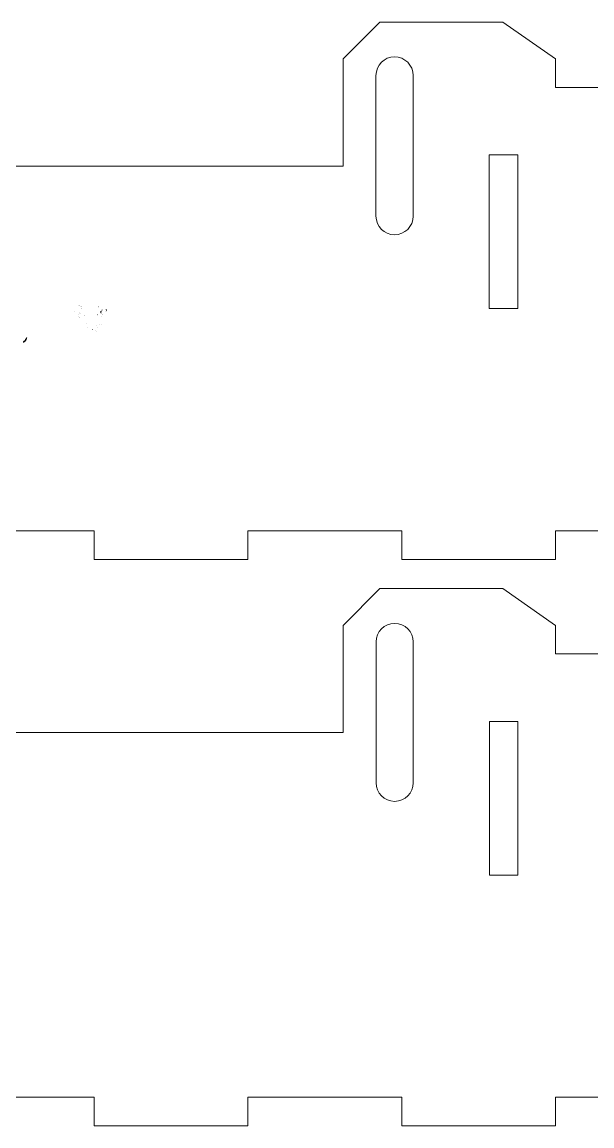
# Model space of a CAD drawing. Header units: inches. Extents: x -9.3 to 29, y -19 to 4.9.
# Drawn here: x 4.44 to 8.42, y -2.86 to 4.86 of the extents above; entities that cross this region are included whole.
import ezdxf

# ---------------------------------------------------------------- set-up
doc = ezdxf.new("R2010")
doc.units = ezdxf.units.IN
doc.header["$MEASUREMENT"] = 0
doc.layers.add('Layer 1', color=7, linetype='Continuous')
doc.layers.add('Layer 3', color=7, linetype='Continuous')

# ---------------------------------------------------------------- blocks, each defined once
blk = doc.blocks.new('block 94')
at = {"layer": 'Layer 3', "color": 7, "lineweight": 5, "true_color": 0xffffff}
for points in [[(8.1663, 0.444), (9.2413, 0.444)], [(9.2403, -2.656), (8.1653, -2.656), (8.1653, -2.856), (7.0903, -2.856), (7.0903, -2.656), (6.0153, -2.656), (6.0153, -2.856), (4.9403, -2.856), (4.9403, -2.656), (3.8653, -2.656)], [(2.1258, -0.106), (6.6809, -0.106), (6.6809, 0.644), (6.9378, 0.9008), (7.7981, 0.9008), (8.1663, 0.644), (8.1663, 0.444)]]:
    blk.add_lwpolyline(points, dxfattribs=at)
blk = doc.blocks.new('block 96')
at = {"layer": 'Layer 3', "color": 7, "lineweight": 5, "true_color": 0xffffff}
blk.add_open_spline([(7.1711, -0.4565), (7.1711, -0.4565), (7.1711, 0.5278), (7.1711, 0.5278), (7.1711, 0.5995), (7.1129, 0.6577), (7.0412, 0.6577), (6.9694, 0.6577), (6.9113, 0.5995), (6.9113, 0.5278), (6.9113, 0.5278), (6.9113, -0.4565), (6.9113, -0.4565), (6.9113, -0.5282), (6.9694, -0.5864), (7.0412, -0.5864), (7.1129, -0.5864), (7.1711, -0.5282), (7.1711, -0.4565)], degree=3, knots=[0, 0, 0, 0, 1, 1, 1, 2, 2, 2, 3, 3, 3, 4, 4, 4, 5, 5, 5, 6, 6, 6, 6], dxfattribs=at)
blk = doc.blocks.new('block 93')
at = {"layer": 'Layer 3'}
for name in ['block 94', 'block 96']:
    blk.add_blockref(name, (0, 0), dxfattribs=at)
blk = doc.blocks.new('block 92')
at = {"layer": 'Layer 3'}
blk.add_blockref('block 93', (0, 0), dxfattribs=at)
blk = doc.blocks.new('block 99')
at = {"layer": 'Layer 3', "color": 7, "lineweight": 5, "true_color": 0xffffff}
for points in [[(1.1034, -1.0903), (1.1034, -0.0153), (0.9034, -0.0153), (0.9034, -1.0903), (1.1034, -1.0903)], [(7.9034, -1.1022), (7.9034, -0.0272), (7.7034, -0.0272), (7.7034, -1.1022), (7.9034, -1.1022)]]:
    blk.add_lwpolyline(points, dxfattribs=at)
blk = doc.blocks.new('block 91')
at = {"layer": 'Layer 3'}
for name in ['block 92', 'block 99']:
    blk.add_blockref(name, (0, 0), dxfattribs=at)
blk = doc.blocks.new('block 102')
at = {"layer": 'Layer 3', "color": 7, "lineweight": 5, "true_color": 0xffffff}
blk.add_lwpolyline([(8.1659, 1.1056), (8.1659, 1.3056)], dxfattribs=at)
blk = doc.blocks.new('block 103')
at = {"layer": 'Layer 3', "color": 7, "lineweight": 5, "true_color": 0xffffff}
blk.add_lwpolyline([(7.0909, 1.1056), (8.1659, 1.1056)], dxfattribs=at)
blk = doc.blocks.new('block 104')
at = {"layer": 'Layer 3', "color": 7, "lineweight": 5, "true_color": 0xffffff}
blk.add_lwpolyline([(7.0909, 1.3056), (7.0909, 1.1056)], dxfattribs=at)
blk = doc.blocks.new('block 105')
at = {"layer": 'Layer 3', "color": 7, "lineweight": 5, "true_color": 0xffffff}
blk.add_lwpolyline([(6.0159, 1.3056), (7.0909, 1.3056)], dxfattribs=at)
blk = doc.blocks.new('block 106')
at = {"layer": 'Layer 3', "color": 7, "lineweight": 5, "true_color": 0xffffff}
blk.add_lwpolyline([(6.0159, 1.1056), (6.0159, 1.3056)], dxfattribs=at)
blk = doc.blocks.new('block 107')
at = {"layer": 'Layer 3', "color": 7, "lineweight": 5, "true_color": 0xffffff}
blk.add_lwpolyline([(4.9409, 1.1056), (6.0159, 1.1056)], dxfattribs=at)
blk = doc.blocks.new('block 108')
at = {"layer": 'Layer 3', "color": 7, "lineweight": 5, "true_color": 0xffffff}
blk.add_lwpolyline([(4.9409, 1.3056), (4.9409, 1.1056)], dxfattribs=at)
blk = doc.blocks.new('block 109')
at = {"layer": 'Layer 3', "color": 7, "lineweight": 5, "true_color": 0xffffff}
blk.add_lwpolyline([(3.8659, 1.3056), (4.9409, 1.3056)], dxfattribs=at)
blk = doc.blocks.new('block 117')
at = {"layer": 'Layer 3', "color": 7, "lineweight": 5, "true_color": 0xffffff}
blk.add_lwpolyline([(8.1659, 4.6056), (7.7976, 4.8625)], dxfattribs=at)
blk = doc.blocks.new('block 118')
at = {"layer": 'Layer 3', "color": 7, "lineweight": 5, "true_color": 0xffffff}
blk.add_lwpolyline([(8.1659, 4.4056), (8.1659, 4.6056)], dxfattribs=at)
blk = doc.blocks.new('block 119')
at = {"layer": 'Layer 3', "color": 7, "lineweight": 5, "true_color": 0xffffff}
blk.add_lwpolyline([(9.2399, 4.4056), (8.1659, 4.4056)], dxfattribs=at)
blk = doc.blocks.new('block 137')
at = {"layer": 'Layer 3', "color": 7, "lineweight": 5, "true_color": 0xffffff}
blk.add_lwpolyline([(8.1659, 1.3056), (9.2409, 1.3056)], dxfattribs=at)
blk = doc.blocks.new('block 160')
at = {"layer": 'Layer 3', "color": 7, "lineweight": 5, "true_color": 0xffffff}
blk.add_lwpolyline([(7.7976, 4.8625), (6.9373, 4.8625)], dxfattribs=at)
blk = doc.blocks.new('block 162')
at = {"layer": 'Layer 3', "color": 7, "lineweight": 5, "true_color": 0xffffff}
blk.add_lwpolyline([(6.9373, 4.8625), (6.6804, 4.6056)], dxfattribs=at)
blk = doc.blocks.new('block 164')
at = {"layer": 'Layer 3', "color": 7, "lineweight": 5, "true_color": 0xffffff}
blk.add_lwpolyline([(6.9107, 4.4894), (6.9107, 3.5051)], dxfattribs=at)
blk = doc.blocks.new('block 165')
at = {"layer": 'Layer 3', "color": 7, "lineweight": 5, "true_color": 0xffffff}
blk.add_lwpolyline([(2.1253, 3.8556), (6.6804, 3.8556)], dxfattribs=at)
blk = doc.blocks.new('block 167')
at = {"layer": 'Layer 3', "color": 7, "lineweight": 5, "true_color": 0xffffff}
blk.add_lwpolyline([(6.6804, 3.8556), (6.6804, 4.6056)], dxfattribs=at)
blk = doc.blocks.new('block 169')
at = {"layer": 'Layer 3', "color": 7, "lineweight": 5, "true_color": 0xffffff}
blk.add_lwpolyline([(7.1705, 3.5051), (7.1705, 4.4894)], dxfattribs=at)
blk = doc.blocks.new('block 171')
at = {"layer": 'Layer 3', "color": 7, "lineweight": 5, "true_color": 0xffffff}
blk.add_open_spline([(7.1705, 4.4894), (7.1705, 4.5611), (7.1124, 4.6193), (7.0406, 4.6193), (6.9689, 4.6193), (6.9107, 4.5611), (6.9107, 4.4894)], degree=3, knots=[0, 0, 0, 0, 1, 1, 1, 2, 2, 2, 2], dxfattribs=at)
blk = doc.blocks.new('block 173')
at = {"layer": 'Layer 3', "color": 7, "lineweight": 5, "true_color": 0xffffff}
blk.add_open_spline([(6.9107, 3.5051), (6.9107, 3.4334), (6.9689, 3.3752), (7.0406, 3.3752), (7.1124, 3.3752), (7.1705, 3.4334), (7.1705, 3.5051)], degree=3, knots=[0, 0, 0, 0, 1, 1, 1, 2, 2, 2, 2], dxfattribs=at)
blk = doc.blocks.new('block 101')
at = {"layer": 'Layer 3'}
for name in ['block 162', 'block 160', 'block 117', 'block 167', 'block 171', 'block 118', 'block 164', 'block 169', 'block 119', 'block 165', 'block 173', 'block 109', 'block 108', 'block 105', 'block 106', 'block 104', 'block 102', 'block 137', 'block 107', 'block 103']:
    blk.add_blockref(name, (0, 0), dxfattribs=at)
blk = doc.blocks.new('block 174')
at = {"layer": 'Layer 3', "color": 7, "lineweight": 5, "true_color": 0xffffff}
for points in [[(1.1023, 2.8713), (1.1023, 3.9463), (0.9023, 3.9463), (0.9023, 2.8713), (1.1023, 2.8713)], [(7.9023, 2.8594), (7.9023, 3.9344), (7.7023, 3.9344), (7.7023, 2.8594), (7.9023, 2.8594)]]:
    blk.add_lwpolyline(points, dxfattribs=at)
blk = doc.blocks.new('block 100')
at = {"layer": 'Layer 3'}
for name in ['block 101', 'block 174']:
    blk.add_blockref(name, (0, 0), dxfattribs=at)

msp = doc.modelspace()

# ---------------------------------------------------------------- hatches: boundary and pattern name
at = {"layer": 'Layer 1', "true_color": 0xffffff}
h = msp.add_hatch(color=7, dxfattribs=at)
h.dxf.hatch_style = 2
edge = h.paths.add_edge_path()
edge.add_spline(control_points=[(4.8848, 2.9438), (4.8834, 2.9438), (4.8823, 2.9438), (4.8809, 2.9438), (4.8832, 2.9459), (4.8832, 2.9459), (4.8848, 2.9438)], knot_values=[0, 0, 0, 0, 1, 1, 1, 2, 2, 2, 2], degree=3, periodic=0)
h = msp.add_hatch(color=7, dxfattribs=at)
h.dxf.hatch_style = 2
edge = h.paths.add_edge_path()
edge.add_spline(control_points=[(4.8891, 2.9442), (4.8896, 2.9442), (4.8901, 2.9442), (4.8906, 2.9442), (4.8906, 2.944), (4.8906, 2.9439), (4.8906, 2.9438), (4.8901, 2.9438), (4.8895, 2.9438), (4.889, 2.9439), (4.889, 2.944), (4.889, 2.9441), (4.8891, 2.9442)], knot_values=[0, 0, 0, 0, 1, 1, 1, 2, 2, 2, 3, 3, 3, 4, 4, 4, 4], degree=3, periodic=0)
h = msp.add_hatch(color=7, dxfattribs=at)
h.dxf.hatch_style = 2
edge = h.paths.add_edge_path()
edge.add_spline(control_points=[(4.8355, 2.8827), (4.837, 2.8808), (4.8369, 2.8791), (4.8357, 2.8775), (4.8342, 2.8772), (4.8335, 2.878), (4.8332, 2.879), (4.8327, 2.8806), (4.8333, 2.8819), (4.8355, 2.8827)], knot_values=[0, 0, 0, 0, 1, 1, 1, 2, 2, 2, 3, 3, 3, 3], degree=3, periodic=0)
h = msp.add_hatch(color=7, dxfattribs=at)
h.dxf.hatch_style = 2
edge = h.paths.add_edge_path()
edge.add_spline(control_points=[(4.8411, 2.8714), (4.8413, 2.8713), (4.8415, 2.8713), (4.8417, 2.8712), (4.8415, 2.871), (4.8413, 2.8707), (4.8411, 2.8706), (4.841, 2.8705), (4.8407, 2.8707), (4.8405, 2.8707), (4.8407, 2.8709), (4.8409, 2.8712), (4.8411, 2.8714)], knot_values=[0, 0, 0, 0, 1, 1, 1, 2, 2, 2, 3, 3, 3, 4, 4, 4, 4], degree=3, periodic=0)
h = msp.add_hatch(color=7, dxfattribs=at)
h.dxf.hatch_style = 2
edge = h.paths.add_edge_path()
edge.add_spline(control_points=[(4.8518, 2.8712), (4.8506, 2.8713), (4.8495, 2.8714), (4.8485, 2.8715), (4.8477, 2.8716), (4.8469, 2.8707), (4.8461, 2.8721), (4.8482, 2.8736), (4.8504, 2.8746), (4.853, 2.8755), (4.8541, 2.8737), (4.8532, 2.8726), (4.8518, 2.8712)], knot_values=[0, 0, 0, 0, 1, 1, 1, 2, 2, 2, 3, 3, 3, 4, 4, 4, 4], degree=3, periodic=0)
h = msp.add_hatch(color=7, dxfattribs=at)
h.dxf.hatch_style = 2
edge = h.paths.add_edge_path()
edge.add_spline(control_points=[(4.8548, 2.8602), (4.8541, 2.8589), (4.8538, 2.8584), (4.8535, 2.858), (4.8513, 2.8575), (4.8499, 2.8584), (4.8478, 2.8608), (4.8499, 2.8602), (4.8508, 2.8598), (4.8517, 2.8597), (4.8524, 2.8596), (4.8532, 2.8599), (4.8548, 2.8602)], knot_values=[0, 0, 0, 0, 1, 1, 1, 2, 2, 2, 3, 3, 3, 4, 4, 4, 4], degree=3, periodic=0)
h = msp.add_hatch(color=7, dxfattribs=at)
h.dxf.hatch_style = 2
edge = h.paths.add_edge_path()
edge.add_spline(control_points=[(4.8637, 2.8696), (4.8634, 2.8699), (4.8632, 2.8701), (4.8629, 2.8703), (4.8632, 2.8705), (4.8634, 2.8707), (4.8637, 2.8709), (4.8638, 2.8709), (4.8641, 2.8707), (4.8641, 2.8706), (4.864, 2.8703), (4.8638, 2.87), (4.8637, 2.8696)], knot_values=[0, 0, 0, 0, 1, 1, 1, 2, 2, 2, 3, 3, 3, 4, 4, 4, 4], degree=3, periodic=0)
h = msp.add_hatch(color=7, dxfattribs=at)
h.dxf.hatch_style = 2
edge = h.paths.add_edge_path()
edge.add_spline(control_points=[(4.9689, 2.8774), (4.9698, 2.874), (4.9703, 2.872), (4.9708, 2.87), (4.9704, 2.8691), (4.97, 2.8683), (4.9695, 2.8677), (4.9693, 2.8674), (4.9688, 2.8674), (4.9683, 2.8671), (4.9674, 2.8692), (4.9692, 2.8719), (4.966, 2.8728), (4.967, 2.8744), (4.9675, 2.8753), (4.9689, 2.8774)], knot_values=[0, 0, 0, 0, 1, 1, 1, 2, 2, 2, 3, 3, 3, 4, 4, 4, 5, 5, 5, 5], degree=3, periodic=0)
h = msp.add_hatch(color=7, dxfattribs=at)
h.dxf.hatch_style = 2
edge = h.paths.add_edge_path()
edge.add_spline(control_points=[(5.0004, 2.8528), (4.9994, 2.8539), (4.9983, 2.8549), (4.9968, 2.8565), (4.9981, 2.8568), (4.9988, 2.857), (4.9998, 2.8573), (5.0003, 2.8558), (5.0007, 2.8545), (5.0012, 2.8533), (5.0009, 2.8531), (5.0007, 2.853), (5.0004, 2.8528)], knot_values=[0, 0, 0, 0, 1, 1, 1, 2, 2, 2, 3, 3, 3, 4, 4, 4, 4], degree=3, periodic=0)
h = msp.add_hatch(color=7, dxfattribs=at)
h.dxf.hatch_style = 2
edge = h.paths.add_edge_path()
edge.add_spline(control_points=[(5.024, 2.8516), (5.023, 2.8512), (5.0223, 2.851), (5.0216, 2.8507), (5.0203, 2.8511), (5.02, 2.8521), (5.0205, 2.8532), (5.0214, 2.8547), (5.0226, 2.8559), (5.0249, 2.8559), (5.0273, 2.8537), (5.0283, 2.8505), (5.0299, 2.8473), (5.0278, 2.8442), (5.0264, 2.8406), (5.023, 2.8388), (5.0212, 2.8391), (5.0215, 2.8403), (5.0214, 2.8417), (5.0225, 2.8429), (5.0237, 2.8443), (5.025, 2.8459), (5.0247, 2.8477), (5.0244, 2.8495), (5.024, 2.8516)], knot_values=[0, 0, 0, 0, 1, 1, 1, 2, 2, 2, 3, 3, 3, 4, 4, 4, 5, 5, 5, 6, 6, 6, 7, 7, 7, 8, 8, 8, 8], degree=3, periodic=0)
h = msp.add_hatch(color=7, dxfattribs=at)
h.dxf.hatch_style = 2
edge = h.paths.add_edge_path()
edge.add_spline(control_points=[(4.7937, 2.8281), (4.7942, 2.8299), (4.7944, 2.8311), (4.7948, 2.8324), (4.7963, 2.8306), (4.7963, 2.8306), (4.7937, 2.8281)], knot_values=[0, 0, 0, 0, 1, 1, 1, 2, 2, 2, 2], degree=3, periodic=0)
h = msp.add_hatch(color=7, dxfattribs=at)
h.dxf.hatch_style = 2
edge = h.paths.add_edge_path()
edge.add_spline(control_points=[(4.8072, 2.8397), (4.8063, 2.8399), (4.805, 2.8397), (4.8054, 2.8413), (4.807, 2.8417), (4.8068, 2.8404), (4.807, 2.8395), (4.807, 2.8395), (4.8072, 2.8397), (4.8072, 2.8397)], knot_values=[0, 0, 0, 0, 1, 1, 1, 2, 2, 2, 3, 3, 3, 3], degree=3, periodic=0)
h = msp.add_hatch(color=7, dxfattribs=at)
h.dxf.hatch_style = 2
edge = h.paths.add_edge_path()
edge.add_spline(control_points=[(4.807, 2.8395), (4.8072, 2.8395), (4.8073, 2.8394), (4.8074, 2.8394), (4.8074, 2.8395), (4.8073, 2.8396), (4.8072, 2.8397), (4.8072, 2.8397), (4.807, 2.8395), (4.807, 2.8395)], knot_values=[0, 0, 0, 0, 1, 1, 1, 2, 2, 2, 3, 3, 3, 3], degree=3, periodic=0)
h = msp.add_hatch(color=7, dxfattribs=at)
h.dxf.hatch_style = 2
edge = h.paths.add_edge_path()
edge.add_spline(control_points=[(4.8319, 2.816), (4.832, 2.817), (4.832, 2.8175), (4.8321, 2.8186), (4.833, 2.8185), (4.8338, 2.8184), (4.8346, 2.8184), (4.8347, 2.8164), (4.834, 2.8157), (4.8319, 2.816)], knot_values=[0, 0, 0, 0, 1, 1, 1, 2, 2, 2, 3, 3, 3, 3], degree=3, periodic=0)
h = msp.add_hatch(color=7, dxfattribs=at)
h.dxf.hatch_style = 2
edge = h.paths.add_edge_path()
edge.add_spline(control_points=[(4.8353, 2.806), (4.8348, 2.8053), (4.8345, 2.8049), (4.8342, 2.8044), (4.8338, 2.8048), (4.8333, 2.8051), (4.8331, 2.8056), (4.833, 2.8058), (4.8334, 2.8066), (4.8336, 2.8066), (4.8341, 2.8066), (4.8346, 2.8063), (4.8353, 2.806)], knot_values=[0, 0, 0, 0, 1, 1, 1, 2, 2, 2, 3, 3, 3, 4, 4, 4, 4], degree=3, periodic=0)
h = msp.add_hatch(color=7, dxfattribs=at)
h.dxf.hatch_style = 2
edge = h.paths.add_edge_path()
edge.add_spline(control_points=[(4.8409, 2.7992), (4.8398, 2.7971), (4.8382, 2.7971), (4.8364, 2.7979), (4.8357, 2.7992), (4.8363, 2.8), (4.8373, 2.8005), (4.8387, 2.8012), (4.8387, 2.8011), (4.8409, 2.7992)], knot_values=[0, 0, 0, 0, 1, 1, 1, 2, 2, 2, 3, 3, 3, 3], degree=3, periodic=0)
h = msp.add_hatch(color=7, dxfattribs=at)
h.dxf.hatch_style = 2
edge = h.paths.add_edge_path()
edge.add_spline(control_points=[(4.836, 2.8271), (4.8369, 2.8282), (4.8375, 2.829), (4.8385, 2.8302), (4.8391, 2.8289), (4.8394, 2.8282), (4.8397, 2.8276), (4.8386, 2.8266), (4.8377, 2.8255), (4.836, 2.8271)], knot_values=[0, 0, 0, 0, 1, 1, 1, 2, 2, 2, 3, 3, 3, 3], degree=3, periodic=0)
h = msp.add_hatch(color=7, dxfattribs=at)
h.dxf.hatch_style = 2
edge = h.paths.add_edge_path()
edge.add_spline(control_points=[(4.8373, 2.791), (4.8371, 2.7908), (4.8369, 2.7905), (4.8367, 2.7903), (4.8365, 2.7905), (4.8362, 2.7907), (4.8361, 2.791), (4.836, 2.7911), (4.8363, 2.7915), (4.8363, 2.7914), (4.8367, 2.7913), (4.837, 2.7912), (4.8373, 2.791)], knot_values=[0, 0, 0, 0, 1, 1, 1, 2, 2, 2, 3, 3, 3, 4, 4, 4, 4], degree=3, periodic=0)
h = msp.add_hatch(color=7, dxfattribs=at)
h.dxf.hatch_style = 2
edge = h.paths.add_edge_path()
edge.add_spline(control_points=[(4.8398, 2.8187), (4.8395, 2.8187), (4.8391, 2.8186), (4.8388, 2.8186), (4.8388, 2.8189), (4.8388, 2.8192), (4.8389, 2.8196), (4.8389, 2.8196), (4.8394, 2.8197), (4.8394, 2.8196), (4.8396, 2.8193), (4.8397, 2.819), (4.8398, 2.8187)], knot_values=[0, 0, 0, 0, 1, 1, 1, 2, 2, 2, 3, 3, 3, 4, 4, 4, 4], degree=3, periodic=0)
h = msp.add_hatch(color=7, dxfattribs=at)
h.dxf.hatch_style = 2
edge = h.paths.add_edge_path()
edge.add_spline(control_points=[(4.8467, 2.8273), (4.8491, 2.8261), (4.8491, 2.8261), (4.8483, 2.8236), (4.8458, 2.8248), (4.8458, 2.8248), (4.8467, 2.8273)], knot_values=[0, 0, 0, 0, 1, 1, 1, 2, 2, 2, 2], degree=3, periodic=0)
h = msp.add_hatch(color=7, dxfattribs=at)
h.dxf.hatch_style = 2
edge = h.paths.add_edge_path()
edge.add_spline(control_points=[(4.8621, 2.797), (4.8618, 2.7972), (4.8613, 2.7973), (4.8613, 2.7976), (4.8612, 2.7979), (4.8614, 2.7983), (4.8615, 2.7987), (4.8619, 2.7984), (4.8623, 2.7982), (4.8628, 2.798), (4.8625, 2.7976), (4.8623, 2.7973), (4.8621, 2.797)], knot_values=[0, 0, 0, 0, 1, 1, 1, 2, 2, 2, 3, 3, 3, 4, 4, 4, 4], degree=3, periodic=0)
h = msp.add_hatch(color=7, dxfattribs=at)
h.dxf.hatch_style = 2
edge = h.paths.add_edge_path()
edge.add_spline(control_points=[(4.8707, 2.8097), (4.8684, 2.8115), (4.8684, 2.8115), (4.8701, 2.8142), (4.8724, 2.8119), (4.8724, 2.8119), (4.8707, 2.8097)], knot_values=[0, 0, 0, 0, 1, 1, 1, 2, 2, 2, 2], degree=3, periodic=0)
h = msp.add_hatch(color=7, dxfattribs=at)
h.dxf.hatch_style = 2
edge = h.paths.add_edge_path()
edge.add_spline(control_points=[(4.8972, 2.8224), (4.8971, 2.8222), (4.8971, 2.822), (4.897, 2.822), (4.8969, 2.822), (4.8967, 2.8221), (4.8966, 2.8221), (4.8966, 2.8223), (4.8967, 2.8224), (4.8967, 2.8225), (4.8969, 2.8225), (4.897, 2.8224), (4.8972, 2.8224)], knot_values=[0, 0, 0, 0, 1, 1, 1, 2, 2, 2, 3, 3, 3, 4, 4, 4, 4], degree=3, periodic=0)
h = msp.add_hatch(color=7, dxfattribs=at)
h.dxf.hatch_style = 2
edge = h.paths.add_edge_path()
edge.add_spline(control_points=[(4.9194, 2.783), (4.9191, 2.7828), (4.9189, 2.7826), (4.9186, 2.7824), (4.9185, 2.7826), (4.9183, 2.7828), (4.9183, 2.7828), (4.9186, 2.7831), (4.9189, 2.7833), (4.9192, 2.7835), (4.9192, 2.7833), (4.9193, 2.7832), (4.9194, 2.783)], knot_values=[0, 0, 0, 0, 1, 1, 1, 2, 2, 2, 3, 3, 3, 4, 4, 4, 4], degree=3, periodic=0)
h = msp.add_hatch(color=7, dxfattribs=at)
h.dxf.hatch_style = 2
edge = h.paths.add_edge_path()
edge.add_spline(control_points=[(4.9191, 2.7797), (4.9192, 2.7795), (4.9194, 2.7793), (4.9194, 2.7792), (4.9191, 2.779), (4.9189, 2.7788), (4.9186, 2.7785), (4.9185, 2.7787), (4.9183, 2.779), (4.9183, 2.779), (4.9186, 2.7793), (4.9188, 2.7795), (4.9191, 2.7797)], knot_values=[0, 0, 0, 0, 1, 1, 1, 2, 2, 2, 3, 3, 3, 4, 4, 4, 4], degree=3, periodic=0)
h = msp.add_hatch(color=7, dxfattribs=at)
h.dxf.hatch_style = 2
edge = h.paths.add_edge_path()
edge.add_spline(control_points=[(4.9235, 2.7825), (4.9246, 2.7833), (4.9254, 2.7831), (4.9257, 2.7816), (4.9245, 2.7807), (4.9238, 2.7812), (4.9235, 2.7825)], knot_values=[0, 0, 0, 0, 1, 1, 1, 2, 2, 2, 2], degree=3, periodic=0)
h = msp.add_hatch(color=7, dxfattribs=at)
h.dxf.hatch_style = 2
edge = h.paths.add_edge_path()
edge.add_spline(control_points=[(4.9396, 2.7901), (4.9414, 2.7893), (4.9413, 2.7886), (4.9396, 2.7878), (4.9396, 2.7886), (4.9396, 2.7893), (4.9396, 2.7901)], knot_values=[0, 0, 0, 0, 1, 1, 1, 2, 2, 2, 2], degree=3, periodic=0)
h = msp.add_hatch(color=7, dxfattribs=at)
h.dxf.hatch_style = 2
edge = h.paths.add_edge_path()
edge.add_spline(control_points=[(4.9669, 2.811), (4.9651, 2.814), (4.9639, 2.8161), (4.9625, 2.8184), (4.9636, 2.8195), (4.9647, 2.8204), (4.9664, 2.8218), (4.9667, 2.818), (4.97, 2.8155), (4.9669, 2.811)], knot_values=[0, 0, 0, 0, 1, 1, 1, 2, 2, 2, 3, 3, 3, 3], degree=3, periodic=0)
h = msp.add_hatch(color=7, dxfattribs=at)
h.dxf.hatch_style = 2
edge = h.paths.add_edge_path()
edge.add_spline(control_points=[(4.9681, 2.792), (4.9677, 2.792), (4.9674, 2.7921), (4.9671, 2.7922), (4.967, 2.7922), (4.9671, 2.7926), (4.9671, 2.7927), (4.9674, 2.7927), (4.9678, 2.7926), (4.9681, 2.7925), (4.9682, 2.7925), (4.9681, 2.7922), (4.9681, 2.792)], knot_values=[0, 0, 0, 0, 1, 1, 1, 2, 2, 2, 3, 3, 3, 4, 4, 4, 4], degree=3, periodic=0)
h = msp.add_hatch(color=7, dxfattribs=at)
h.dxf.hatch_style = 2
edge = h.paths.add_edge_path()
edge.add_spline(control_points=[(4.9735, 2.7916), (4.9736, 2.7927), (4.9742, 2.7931), (4.9752, 2.7928), (4.9754, 2.7927), (4.9757, 2.7919), (4.9755, 2.7918), (4.975, 2.791), (4.9742, 2.7908), (4.9735, 2.7916)], knot_values=[0, 0, 0, 0, 1, 1, 1, 2, 2, 2, 3, 3, 3, 3], degree=3, periodic=0)
h = msp.add_hatch(color=7, dxfattribs=at)
h.dxf.hatch_style = 2
edge = h.paths.add_edge_path()
edge.add_spline(control_points=[(4.9757, 2.7958), (4.9754, 2.7956), (4.9752, 2.7955), (4.9749, 2.7953), (4.9748, 2.7955), (4.9747, 2.7958), (4.9747, 2.7958), (4.975, 2.796), (4.9753, 2.7961), (4.9756, 2.7963), (4.9756, 2.7961), (4.9757, 2.7959), (4.9757, 2.7958)], knot_values=[0, 0, 0, 0, 1, 1, 1, 2, 2, 2, 3, 3, 3, 4, 4, 4, 4], degree=3, periodic=0)
h = msp.add_hatch(color=7, dxfattribs=at)
h.dxf.hatch_style = 2
edge = h.paths.add_edge_path()
edge.add_spline(control_points=[(4.9993, 2.8508), (4.9985, 2.8485), (4.9984, 2.8463), (4.9973, 2.8455), (4.9942, 2.8434), (4.994, 2.8397), (4.992, 2.8372), (4.9917, 2.8336), (4.9914, 2.8303), (4.991, 2.8263), (4.9912, 2.8258), (4.9916, 2.8246), (4.992, 2.8234), (4.9913, 2.823), (4.9908, 2.8228), (4.9899, 2.8223), (4.9887, 2.8251), (4.9879, 2.8281), (4.9841, 2.8287), (4.9853, 2.8322), (4.9844, 2.8352), (4.9839, 2.8383), (4.9836, 2.8398), (4.9836, 2.8398), (4.9847, 2.8427), (4.986, 2.8426), (4.9874, 2.8425), (4.9889, 2.8424), (4.9905, 2.8438), (4.992, 2.8452), (4.9937, 2.8464), (4.9954, 2.8476), (4.9957, 2.8503), (4.9993, 2.8508)], knot_values=[0, 0, 0, 0, 1, 1, 1, 2, 2, 2, 3, 3, 3, 4, 4, 4, 5, 5, 5, 6, 6, 6, 7, 7, 7, 8, 8, 8, 9, 9, 9, 10, 10, 10, 11, 11, 11, 11], degree=3, periodic=0)
h = msp.add_hatch(color=7, dxfattribs=at)
h.dxf.hatch_style = 2
edge = h.paths.add_edge_path()
edge.add_spline(control_points=[(4.9958, 2.8079), (4.9943, 2.8062), (4.9934, 2.8053), (4.9924, 2.8042), (4.9917, 2.8049), (4.9912, 2.8053), (4.9909, 2.8056), (4.9919, 2.8082), (4.9919, 2.8082), (4.9958, 2.8079)], knot_values=[0, 0, 0, 0, 1, 1, 1, 2, 2, 2, 3, 3, 3, 3], degree=3, periodic=0)
h = msp.add_hatch(color=7, dxfattribs=at)
h.dxf.hatch_style = 2
edge = h.paths.add_edge_path()
edge.add_spline(control_points=[(4.9922, 2.85), (4.9917, 2.8515), (4.9915, 2.8522), (4.9912, 2.8531), (4.9933, 2.853), (4.9941, 2.8525), (4.9922, 2.85)], knot_values=[0, 0, 0, 0, 1, 1, 1, 2, 2, 2, 2], degree=3, periodic=0)
h = msp.add_hatch(color=7, dxfattribs=at)
h.dxf.hatch_style = 2
edge = h.paths.add_edge_path()
edge.add_spline(control_points=[(5, 2.8194), (5.0007, 2.8172), (4.9999, 2.816), (4.9983, 2.8147), (4.9972, 2.8155), (4.996, 2.8163), (4.9947, 2.8173), (4.9952, 2.8179), (4.9955, 2.8186), (4.9959, 2.8187), (4.9972, 2.8191), (4.9986, 2.8192), (5, 2.8194)], knot_values=[0, 0, 0, 0, 1, 1, 1, 2, 2, 2, 3, 3, 3, 4, 4, 4, 4], degree=3, periodic=0)
h = msp.add_hatch(color=7, dxfattribs=at)
h.dxf.hatch_style = 2
edge = h.paths.add_edge_path()
edge.add_spline(control_points=[(5.0167, 2.833), (5.0169, 2.8333), (5.0171, 2.8335), (5.0174, 2.8337), (5.0175, 2.8335), (5.0178, 2.8332), (5.0179, 2.8329), (5.0179, 2.8328), (5.0176, 2.8325), (5.0176, 2.8325), (5.0173, 2.8326), (5.017, 2.8328), (5.0167, 2.833)], knot_values=[0, 0, 0, 0, 1, 1, 1, 2, 2, 2, 3, 3, 3, 4, 4, 4, 4], degree=3, periodic=0)
h = msp.add_hatch(color=7, dxfattribs=at)
h.dxf.hatch_style = 2
edge = h.paths.add_edge_path()
edge.add_spline(control_points=[(4.8813, 2.7345), (4.8805, 2.7368), (4.8808, 2.7378), (4.8822, 2.7383), (4.883, 2.737), (4.8826, 2.736), (4.8813, 2.7345)], knot_values=[0, 0, 0, 0, 1, 1, 1, 2, 2, 2, 2], degree=3, periodic=0)
h = msp.add_hatch(color=7, dxfattribs=at)
h.dxf.hatch_style = 2
edge = h.paths.add_edge_path()
edge.add_spline(control_points=[(4.8861, 2.7494), (4.8857, 2.7497), (4.8853, 2.75), (4.8845, 2.7505), (4.8856, 2.7516), (4.8866, 2.7525), (4.8878, 2.7536), (4.8884, 2.7514), (4.8876, 2.7503), (4.8861, 2.7494)], knot_values=[0, 0, 0, 0, 1, 1, 1, 2, 2, 2, 3, 3, 3, 3], degree=3, periodic=0)
h = msp.add_hatch(color=7, dxfattribs=at)
h.dxf.hatch_style = 2
edge = h.paths.add_edge_path()
edge.add_spline(control_points=[(4.8971, 2.7299), (4.897, 2.7288), (4.8964, 2.7285), (4.8954, 2.7287), (4.8952, 2.7288), (4.8949, 2.7295), (4.8951, 2.7297), (4.8956, 2.7305), (4.8963, 2.7307), (4.8971, 2.7299)], knot_values=[0, 0, 0, 0, 1, 1, 1, 2, 2, 2, 3, 3, 3, 3], degree=3, periodic=0)
h = msp.add_hatch(color=7, dxfattribs=at)
h.dxf.hatch_style = 2
edge = h.paths.add_edge_path()
edge.add_spline(control_points=[(4.9096, 2.7025), (4.9096, 2.7024), (4.9095, 2.7023), (4.9095, 2.7021), (4.9096, 2.7022), (4.9097, 2.7023), (4.9098, 2.7024), (4.9098, 2.7024), (4.9096, 2.7025), (4.9096, 2.7025)], knot_values=[0, 0, 0, 0, 1, 1, 1, 2, 2, 2, 3, 3, 3, 3], degree=3, periodic=0)
h = msp.add_hatch(color=7, dxfattribs=at)
h.dxf.hatch_style = 2
edge = h.paths.add_edge_path()
edge.add_spline(control_points=[(4.9249, 2.705), (4.9245, 2.7044), (4.924, 2.7038), (4.9233, 2.7028), (4.9226, 2.7036), (4.922, 2.7041), (4.9215, 2.7046), (4.9228, 2.7061), (4.924, 2.7047), (4.9251, 2.7049), (4.9251, 2.7049), (4.9249, 2.705), (4.9249, 2.705)], knot_values=[0, 0, 0, 0, 1, 1, 1, 2, 2, 2, 3, 3, 3, 4, 4, 4, 4], degree=3, periodic=0)
h = msp.add_hatch(color=7, dxfattribs=at)
h.dxf.hatch_style = 2
edge = h.paths.add_edge_path()
edge.add_spline(control_points=[(4.9251, 2.7049), (4.9251, 2.705), (4.9252, 2.7052), (4.9253, 2.7053), (4.9252, 2.7052), (4.9251, 2.7051), (4.9249, 2.705), (4.9249, 2.705), (4.9251, 2.7049), (4.9251, 2.7049)], knot_values=[0, 0, 0, 0, 1, 1, 1, 2, 2, 2, 3, 3, 3, 3], degree=3, periodic=0)
h = msp.add_hatch(color=7, dxfattribs=at)
h.dxf.hatch_style = 2
edge = h.paths.add_edge_path()
edge.add_spline(control_points=[(4.9264, 2.7101), (4.9253, 2.7122), (4.926, 2.714), (4.9273, 2.7159), (4.9288, 2.7153), (4.9302, 2.7146), (4.9317, 2.714), (4.9322, 2.7121), (4.9313, 2.7109), (4.9298, 2.7097), (4.9287, 2.7099), (4.9275, 2.71), (4.9263, 2.7102), (4.9263, 2.7102), (4.9264, 2.7101), (4.9264, 2.7101)], knot_values=[0, 0, 0, 0, 1, 1, 1, 2, 2, 2, 3, 3, 3, 4, 4, 4, 5, 5, 5, 5], degree=3, periodic=0)
h = msp.add_hatch(color=7, dxfattribs=at)
h.dxf.hatch_style = 2
edge = h.paths.add_edge_path()
edge.add_spline(control_points=[(4.9263, 2.7102), (4.9262, 2.7101), (4.9262, 2.71), (4.9261, 2.7098), (4.9262, 2.7099), (4.9263, 2.71), (4.9264, 2.7101), (4.9264, 2.7101), (4.9263, 2.7102), (4.9263, 2.7102)], knot_values=[0, 0, 0, 0, 1, 1, 1, 2, 2, 2, 3, 3, 3, 3], degree=3, periodic=0)
h = msp.add_hatch(color=7, dxfattribs=at)
h.dxf.hatch_style = 2
edge = h.paths.add_edge_path()
edge.add_spline(control_points=[(4.934, 2.7679), (4.9339, 2.7678), (4.9339, 2.7676), (4.9338, 2.7675), (4.9339, 2.7676), (4.934, 2.7677), (4.9341, 2.7678), (4.9341, 2.7678), (4.934, 2.7679), (4.934, 2.7679)], knot_values=[0, 0, 0, 0, 1, 1, 1, 2, 2, 2, 3, 3, 3, 3], degree=3, periodic=0)
h = msp.add_hatch(color=7, dxfattribs=at)
h.dxf.hatch_style = 2
edge = h.paths.add_edge_path()
edge.add_spline(control_points=[(4.9341, 2.7678), (4.9343, 2.7689), (4.9341, 2.7703), (4.9358, 2.7706), (4.9363, 2.7688), (4.935, 2.7685), (4.934, 2.7679), (4.934, 2.7679), (4.9341, 2.7678), (4.9341, 2.7678)], knot_values=[0, 0, 0, 0, 1, 1, 1, 2, 2, 2, 3, 3, 3, 3], degree=3, periodic=0)
h = msp.add_hatch(color=7, dxfattribs=at)
h.dxf.hatch_style = 2
edge = h.paths.add_edge_path()
edge.add_spline(control_points=[(4.9544, 2.7102), (4.9536, 2.7093), (4.9527, 2.7084), (4.9519, 2.7076), (4.9519, 2.7076), (4.952, 2.7074), (4.952, 2.7074), (4.9521, 2.709), (4.9529, 2.71), (4.9546, 2.71), (4.9546, 2.71), (4.9544, 2.7102), (4.9544, 2.7102)], knot_values=[0, 0, 0, 0, 1, 1, 1, 2, 2, 2, 3, 3, 3, 4, 4, 4, 4], degree=3, periodic=0)
h = msp.add_hatch(color=7, dxfattribs=at)
h.dxf.hatch_style = 2
edge = h.paths.add_edge_path()
edge.add_spline(control_points=[(4.9565, 2.7428), (4.9555, 2.7423), (4.9549, 2.742), (4.9542, 2.7416), (4.9533, 2.743), (4.9541, 2.7436), (4.9551, 2.7439), (4.9554, 2.744), (4.9559, 2.7433), (4.9565, 2.7428)], knot_values=[0, 0, 0, 0, 1, 1, 1, 2, 2, 2, 3, 3, 3, 3], degree=3, periodic=0)
h = msp.add_hatch(color=7, dxfattribs=at)
h.dxf.hatch_style = 2
edge = h.paths.add_edge_path()
edge.add_spline(control_points=[(4.9585, 2.7326), (4.9562, 2.7313), (4.9562, 2.7313), (4.954, 2.7331), (4.9558, 2.7342), (4.9571, 2.7334), (4.9585, 2.7326)], knot_values=[0, 0, 0, 0, 1, 1, 1, 2, 2, 2, 2], degree=3, periodic=0)
h = msp.add_hatch(color=7, dxfattribs=at)
h.dxf.hatch_style = 2
edge = h.paths.add_edge_path()
edge.add_spline(control_points=[(4.9546, 2.71), (4.9546, 2.7102), (4.9547, 2.7103), (4.9547, 2.7104), (4.9546, 2.7103), (4.9545, 2.7102), (4.9544, 2.7102), (4.9544, 2.7102), (4.9546, 2.71), (4.9546, 2.71)], knot_values=[0, 0, 0, 0, 1, 1, 1, 2, 2, 2, 3, 3, 3, 3], degree=3, periodic=0)
h = msp.add_hatch(color=7, dxfattribs=at)
h.dxf.hatch_style = 2
edge = h.paths.add_edge_path()
edge.add_spline(control_points=[(4.9566, 2.7009), (4.9558, 2.7017), (4.9559, 2.7024), (4.9567, 2.703), (4.9569, 2.7031), (4.9577, 2.7028), (4.9578, 2.7026), (4.958, 2.7017), (4.9576, 2.701), (4.9566, 2.7009)], knot_values=[0, 0, 0, 0, 1, 1, 1, 2, 2, 2, 3, 3, 3, 3], degree=3, periodic=0)
h = msp.add_hatch(color=7, dxfattribs=at)
h.dxf.hatch_style = 2
edge = h.paths.add_edge_path()
edge.add_spline(control_points=[(4.9638, 2.7288), (4.9642, 2.7308), (4.9647, 2.7319), (4.9663, 2.7306), (4.9664, 2.7291), (4.9653, 2.7292), (4.9638, 2.7288)], knot_values=[0, 0, 0, 0, 1, 1, 1, 2, 2, 2, 2], degree=3, periodic=0)
h = msp.add_hatch(color=7, dxfattribs=at)
h.dxf.hatch_style = 2
edge = h.paths.add_edge_path()
edge.add_spline(control_points=[(4.9796, 2.7518), (4.9803, 2.7505), (4.9807, 2.7496), (4.9813, 2.7485), (4.9794, 2.7492), (4.9794, 2.7492), (4.9796, 2.7518)], knot_values=[0, 0, 0, 0, 1, 1, 1, 2, 2, 2, 2], degree=3, periodic=0)
h = msp.add_hatch(color=7, dxfattribs=at)
h.dxf.hatch_style = 2
edge = h.paths.add_edge_path()
edge.add_spline(control_points=[(4.9914, 2.7451), (4.9907, 2.7472), (4.9918, 2.7476), (4.9929, 2.7481), (4.9941, 2.7458), (4.9941, 2.7458), (4.9914, 2.7451)], knot_values=[0, 0, 0, 0, 1, 1, 1, 2, 2, 2, 2], degree=3, periodic=0)
h = msp.add_hatch(color=7, dxfattribs=at)
h.dxf.hatch_style = 2
edge = h.paths.add_edge_path()
edge.add_spline(control_points=[(4.9935, 2.7309), (4.9938, 2.731), (4.9941, 2.7312), (4.9944, 2.7313), (4.9945, 2.7311), (4.9946, 2.7308), (4.9945, 2.7308), (4.9943, 2.7306), (4.994, 2.7305), (4.9937, 2.7303), (4.9936, 2.7305), (4.9935, 2.7307), (4.9935, 2.7309)], knot_values=[0, 0, 0, 0, 1, 1, 1, 2, 2, 2, 3, 3, 3, 4, 4, 4, 4], degree=3, periodic=0)
h = msp.add_hatch(color=7, dxfattribs=at)
h.dxf.hatch_style = 2
edge = h.paths.add_edge_path()
edge.add_spline(control_points=[(4.4451, 2.6202), (4.4442, 2.621), (4.4435, 2.6217), (4.4426, 2.6225), (4.4429, 2.6253), (4.4432, 2.6281), (4.4434, 2.6302), (4.4472, 2.6327), (4.4506, 2.6349), (4.4539, 2.6371), (4.4569, 2.6392), (4.4581, 2.6423), (4.4584, 2.6459), (4.4615, 2.6483), (4.4644, 2.6509), (4.4646, 2.6549), (4.4666, 2.6562), (4.4681, 2.6573), (4.4696, 2.6583), (4.4715, 2.6579), (4.4718, 2.6563), (4.4728, 2.6547), (4.4725, 2.6494), (4.4717, 2.644), (4.4667, 2.6399), (4.4668, 2.6391), (4.4669, 2.6381), (4.467, 2.6367), (4.466, 2.6351), (4.4649, 2.6333), (4.464, 2.6318), (4.4626, 2.6311), (4.4614, 2.6305), (4.4602, 2.63), (4.4601, 2.6286), (4.46, 2.6274), (4.46, 2.6265), (4.4551, 2.6245), (4.4504, 2.6225), (4.4451, 2.6202)], knot_values=[0, 0, 0, 0, 1, 1, 1, 2, 2, 2, 3, 3, 3, 4, 4, 4, 5, 5, 5, 6, 6, 6, 7, 7, 7, 8, 8, 8, 9, 9, 9, 10, 10, 10, 11, 11, 11, 12, 12, 12, 13, 13, 13, 13], degree=3, periodic=0)

# ---------------------------------------------------------------- block references
at = {"layer": 'Layer 3'}
for name in ['block 100', 'block 91']:
    msp.add_blockref(name, (0, 0), dxfattribs=at)

doc.saveas('drawing.dxf')
